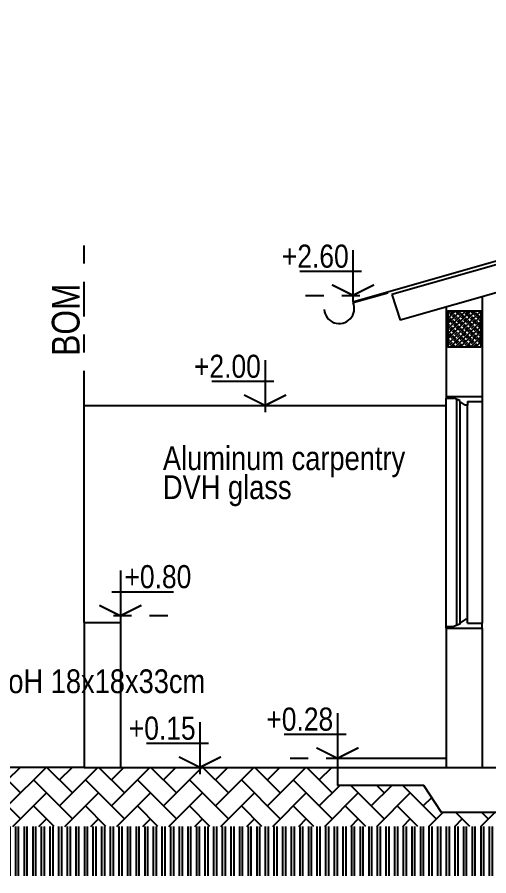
# Model space of a CAD drawing. Header units: millimetres. Extents: x 221 to 543, y -43 to 148.
# Drawn here: x 278.961 to 281.568, y 54.797 to 59.542 of the extents above; entities that cross this region are included whole.
import ezdxf

# ---------------------------------------------------------------- set-up
doc = ezdxf.new("R2010")
doc.units = ezdxf.units.MM
doc.linetypes.add('ACAD_ISO04W100', pattern=[30, 24, -3, 0, -3])
doc.linetypes.add('HIDDEN2', pattern=[4.7625, 3.175, -1.5875])
doc.layers.add('10-M-A-100', color=3, linetype='Continuous')
doc.layers.add('10-NIVELES EN CORTE', color=7, linetype='Continuous')
doc.styles.add('NARROW', font='ARIALN.TTF')
pattern_1 = [(45, (-0.41486, 29.75082), (1e-17, 0.143684098), [0.3048, -0.1016]), (135, (-0.34302, 29.82266), (1e-17, 0.143684098), [0.3048, -0.1016])]

# ---------------------------------------------------------------- blocks, each defined once
blk = doc.blocks.new('NIVEL-CORTE')
at = {"color": 8}
for p, q in [((0, 0.3332), (0, -0.0499)), ((-0.0639, 0.1759), (0.3926, 0.1759))]:
    blk.add_line(p, q, dxfattribs=at)
at = {"layer": '10-M-A-100', "color": 8, "linetype": 'HIDDEN2', "ltscale": 0.03}
blk.add_line((0.3491, 0), (-0.0639, 0), dxfattribs=at)
at = {"layer": '10-NIVELES EN CORTE', "const_width": 0.015}
for points in [[(0, 0), (-0.1552, 0.0778)], [(0, 0), (0.1552, 0.0778)]]:
    blk.add_lwpolyline(points, dxfattribs=at)
at = {"layer": '10-NIVELES EN CORTE', "style": 'NARROW'}
blk.add_attdef('NIVEL', (0.0552, 0.2039), '', height=0.17, dxfattribs=at)

msp = doc.modelspace()

# ---------------------------------------------------------------- hatches: boundary and pattern name
h = msp.add_hatch()
h.set_pattern_fill('JIS_STN_1E', color=252, scale=0.02, style=0)
h.set_pattern_definition([(45, (-0.414862, 29.773187), (-0.0141421356, 0.0141421356), []), (45, (-0.400762, 29.773187), (-0.0141421356, 0.0141421356), [0.02, -0.01])])
h.paths.add_polyline_path([(281.5243, 57.9187), (281.3841, 57.9187), (281.3443, 57.9187), (281.3443, 57.7187), (281.5243, 57.7187)])
h = msp.add_hatch()
h.set_pattern_fill('AR-HBONE', color=253, scale=0.001, style=0)
h.set_pattern_definition(pattern_1)
h.paths.add_polyline_path([(280.1617, 55.3964), (279.3316, 55.3964), (277.976, 55.3964), (277.976, 55.2557), (277.6249, 55.2557), (277.6249, 55.0952, -0.414214), (277.5249, 54.9952), (277.3249, 54.9952, -0.414214), (277.2249, 55.0952), (277.2249, 55.2557), (277.0951, 55.2557), (277.0951, 55.3964), (276.4924, 55.3964), (276.4924, 55.1625), (276.9924, 55.1625), (276.9924, 54.8714), (277.7254, 54.8714), (277.7254, 55.0691), (280.1617, 55.0691)])
h = msp.add_hatch()
h.set_pattern_fill('AR-HBONE', color=253, scale=0.001, style=0)
h.set_pattern_definition(pattern_1)
h.paths.add_polyline_path([(282.638, 55.2965), (281.7091, 55.2965), (281.6091, 55.1465), (281.3058, 55.1465), (281.2091, 55.2965), (280.7316, 55.2965), (280.7316, 55.3964), (280.1617, 55.3964), (280.1617, 55.0691), (282.638, 55.0691)])
h = msp.add_hatch()
h.set_pattern_fill('ANSI32', color=251, scale=0.005, angle=45, style=0)
h.set_pattern_definition([(90, (-0.41486, 29.750815), (-0.047625, 3e-18), []), (90, (-0.398987, 29.76669), (-0.047625, 3e-18), [])])
h.paths.add_polyline_path([(282.1475, 55.0691), (279.8998, 55.0691), (279.8998, 54.7971), (282.1475, 54.7971)])
h.paths.add_polyline_path([(284.4293, 55.0691), (282.1475, 55.0691), (282.1475, 54.7971), (284.4293, 54.7971)])
h.paths.add_polyline_path([(285.9377, 55.0691), (284.4293, 55.0691), (284.4293, 54.7971), (285.9377, 54.7971)])
h.paths.add_polyline_path([(288.6758, 55.0691), (285.9377, 55.0691), (285.9377, 54.7971), (288.6758, 54.7971)])
h.paths.add_polyline_path([(290.9879, 55.0691), (288.6758, 55.0691), (288.6758, 54.7971), (290.9879, 54.7971)])
h.paths.add_polyline_path([(292.6304, 55.0691), (290.9879, 55.0691), (290.9879, 54.7971), (292.6304, 54.7971)])
h.paths.add_polyline_path([(279.8998, 55.0691), (277.7254, 55.0691), (277.7254, 54.8714), (276.9924, 54.8714), (276.9924, 55.1625), (276.4924, 55.1625), (276.4924, 55.0222), (276.4924, 54.7971), (279.8998, 54.7971)])

# ---------------------------------------------------------------- linework, layer by layer
at = {"color": 1}
msp.add_line((286.3316, 59.5424), (280.8174, 57.9676), dxfattribs=at)
at = {"color": 2}
for p, q in [((286.3316, 59.5215), (281.0316, 58.0103)), ((286.3316, 59.3655), (281.0779, 57.8675)), ((280.8177, 57.9651), (281.0095, 58.0194)), ((281.0316, 58.0103), (281.0779, 57.8675)), ((279.3316, 56.1964), (279.3316, 55.3964)), ((279.3316, 56.1964), (279.5316, 56.1964)), ((279.5316, 56.1964), (279.5316, 55.3964)), ((280.7316, 55.3964), (280.7316, 55.2965)), ((281.2091, 55.2965), (280.7316, 55.2965)), ((281.3058, 55.1465), (281.2091, 55.2965)), ((281.6091, 55.1465), (281.3058, 55.1465))]:
    msp.add_line(p, q, dxfattribs=at)
at = {"color": 252, "linetype": 'ACAD_ISO04W100', "ltscale": 0.008}
msp.add_line((279.3316, 57.3964), (279.3316, 58.3239), dxfattribs=at)
at = {"color": 4}
for p, q in [((281.5316, 57.9969), (281.5316, 57.4464)), ((281.3316, 57.9399), (281.3316, 57.4464)), ((281.3316, 57.4464), (281.5316, 57.4464)), ((281.3316, 56.1701), (281.3316, 55.3964)), ((281.3316, 56.1651), (281.5316, 56.1651)), ((281.5316, 56.1651), (281.5316, 55.3964))]:
    msp.add_line(p, q, dxfattribs=at)
for p, q in [((281.3316, 57.4464), (281.3316, 57.4363)), ((281.3316, 57.4363), (281.3757, 57.4363)), ((281.4082, 57.424), (281.3757, 57.4363)), ((281.3919, 56.1813), (281.3919, 57.4301)), ((281.4082, 57.4186), (281.4082, 57.424)), ((281.5316, 57.4464), (281.5316, 57.4186)), ((281.4373, 57.3985), (281.4082, 57.4186)), ((281.4501, 57.3985), (281.4373, 57.3985)), ((281.4501, 57.4186), (281.4501, 57.3985)), ((281.4501, 57.4186), (281.5316, 57.4186)), ((281.4501, 56.213), (281.4501, 57.3985)), ((281.4082, 56.1874), (281.3757, 56.1752)), ((281.4373, 56.213), (281.4082, 56.1929)), ((281.4082, 56.1929), (281.4082, 56.1874)), ((281.4501, 56.213), (281.4373, 56.213)), ((281.4501, 56.1929), (281.4501, 56.213)), ((281.4501, 56.1929), (281.5316, 56.1929)), ((281.5316, 56.1651), (281.5316, 56.1929)), ((281.3316, 56.1651), (281.3316, 56.1752)), ((281.3316, 56.1752), (281.3757, 56.1752))]:
    msp.add_line(p, q)
at = {"color": 250}
for p, q in [((281.3316, 56.1752), (281.3316, 57.4363)), ((279.3316, 57.3964), (281.3316, 57.3964)), ((279.3316, 56.1964), (279.3316, 57.3964)), ((281.5316, 57.4186), (281.5316, 56.1929))]:
    msp.add_line(p, q, dxfattribs=at)
at = {"color": 252}
msp.add_line((281.4082, 57.4186), (281.4082, 56.1929), dxfattribs=at)
at = {"color": 0}
for q in [(281.3316, 55.4464), (280.7316, 55.3964)]:
    msp.add_line((280.7316, 55.4464), q, dxfattribs=at)
at = {"color": 6}
for q in [(277.976, 55.3964), (288.2316, 55.3964)]:
    msp.add_line((279.3316, 55.3964), q, dxfattribs=at)
at = {"color": 2}
msp.add_lwpolyline([(281.5243, 57.7187), (281.3443, 57.7187), (281.3443, 57.9187), (281.5243, 57.9187)], close=True, dxfattribs=at)
msp.add_arc((280.7413, 57.9323), 0.0832, 183.7662, 23.2715, dxfattribs=at)

# ---------------------------------------------------------------- block references
at = {"color": 3}
ref = msp.add_blockref('NIVEL-CORTE', (280.8174, 58.005), dxfattribs=dict(at, xscale=-0.75, yscale=0.75, zscale=0.75))
ref.add_attrib('NIVEL', '+2.60', (280.4243, 58.1579), dxfattribs={"layer": '10-NIVELES EN CORTE', "height": 0.1275, "style": 'NARROW'})
ref = msp.add_blockref('NIVEL-CORTE', (280.3316, 57.3964), dxfattribs=dict(at, xscale=-0.75, yscale=0.75, zscale=0.75))
ref.add_attrib('NIVEL', '+2.00', (279.9385, 57.5493), dxfattribs={"layer": '10-NIVELES EN CORTE', "height": 0.1275, "style": 'NARROW'})
ref = msp.add_blockref('NIVEL-CORTE', (279.5316, 56.2338), dxfattribs=dict(at, xscale=0.75, yscale=0.75, zscale=0.75))
ref.add_attrib('NIVEL', '+0.80', (279.5543, 56.3867), dxfattribs={"layer": '10-NIVELES EN CORTE', "height": 0.1275, "style": 'NARROW'})
ref = msp.add_blockref('NIVEL-CORTE', (280.7316, 55.4464), dxfattribs=dict(at, xscale=-0.75, yscale=0.75, zscale=0.75))
ref.add_attrib('NIVEL', '+0.28', (280.3385, 55.5993), dxfattribs={"layer": '10-NIVELES EN CORTE', "height": 0.1275, "style": 'NARROW'})
ref = msp.add_blockref('NIVEL-CORTE', (279.9712, 55.3964), dxfattribs=dict(at, xscale=-0.75, yscale=0.75, zscale=0.75))
ref.add_attrib('NIVEL', '+0.15', (279.5781, 55.5493), dxfattribs={"layer": '10-NIVELES EN CORTE', "height": 0.1275, "style": 'NARROW'})

# ---------------------------------------------------------------- texts
at = {"color": 0, "style": 'NARROW'}
msp.add_text('BOM', height=0.15289, rotation=90, dxfattribs=at).set_placement((279.3057, 57.671))
for s, height, p in [('Aluminum carpentry', 0.131483, (279.7667, 57.0393)), ('DVH glass', 0.13148, (279.7667, 56.879)), ('LoHoH 18x18x33cm', 0.131483, (278.6362, 55.8066))]:
    msp.add_text(s, height=height, dxfattribs=at).set_placement(p)

doc.saveas('drawing.dxf')
